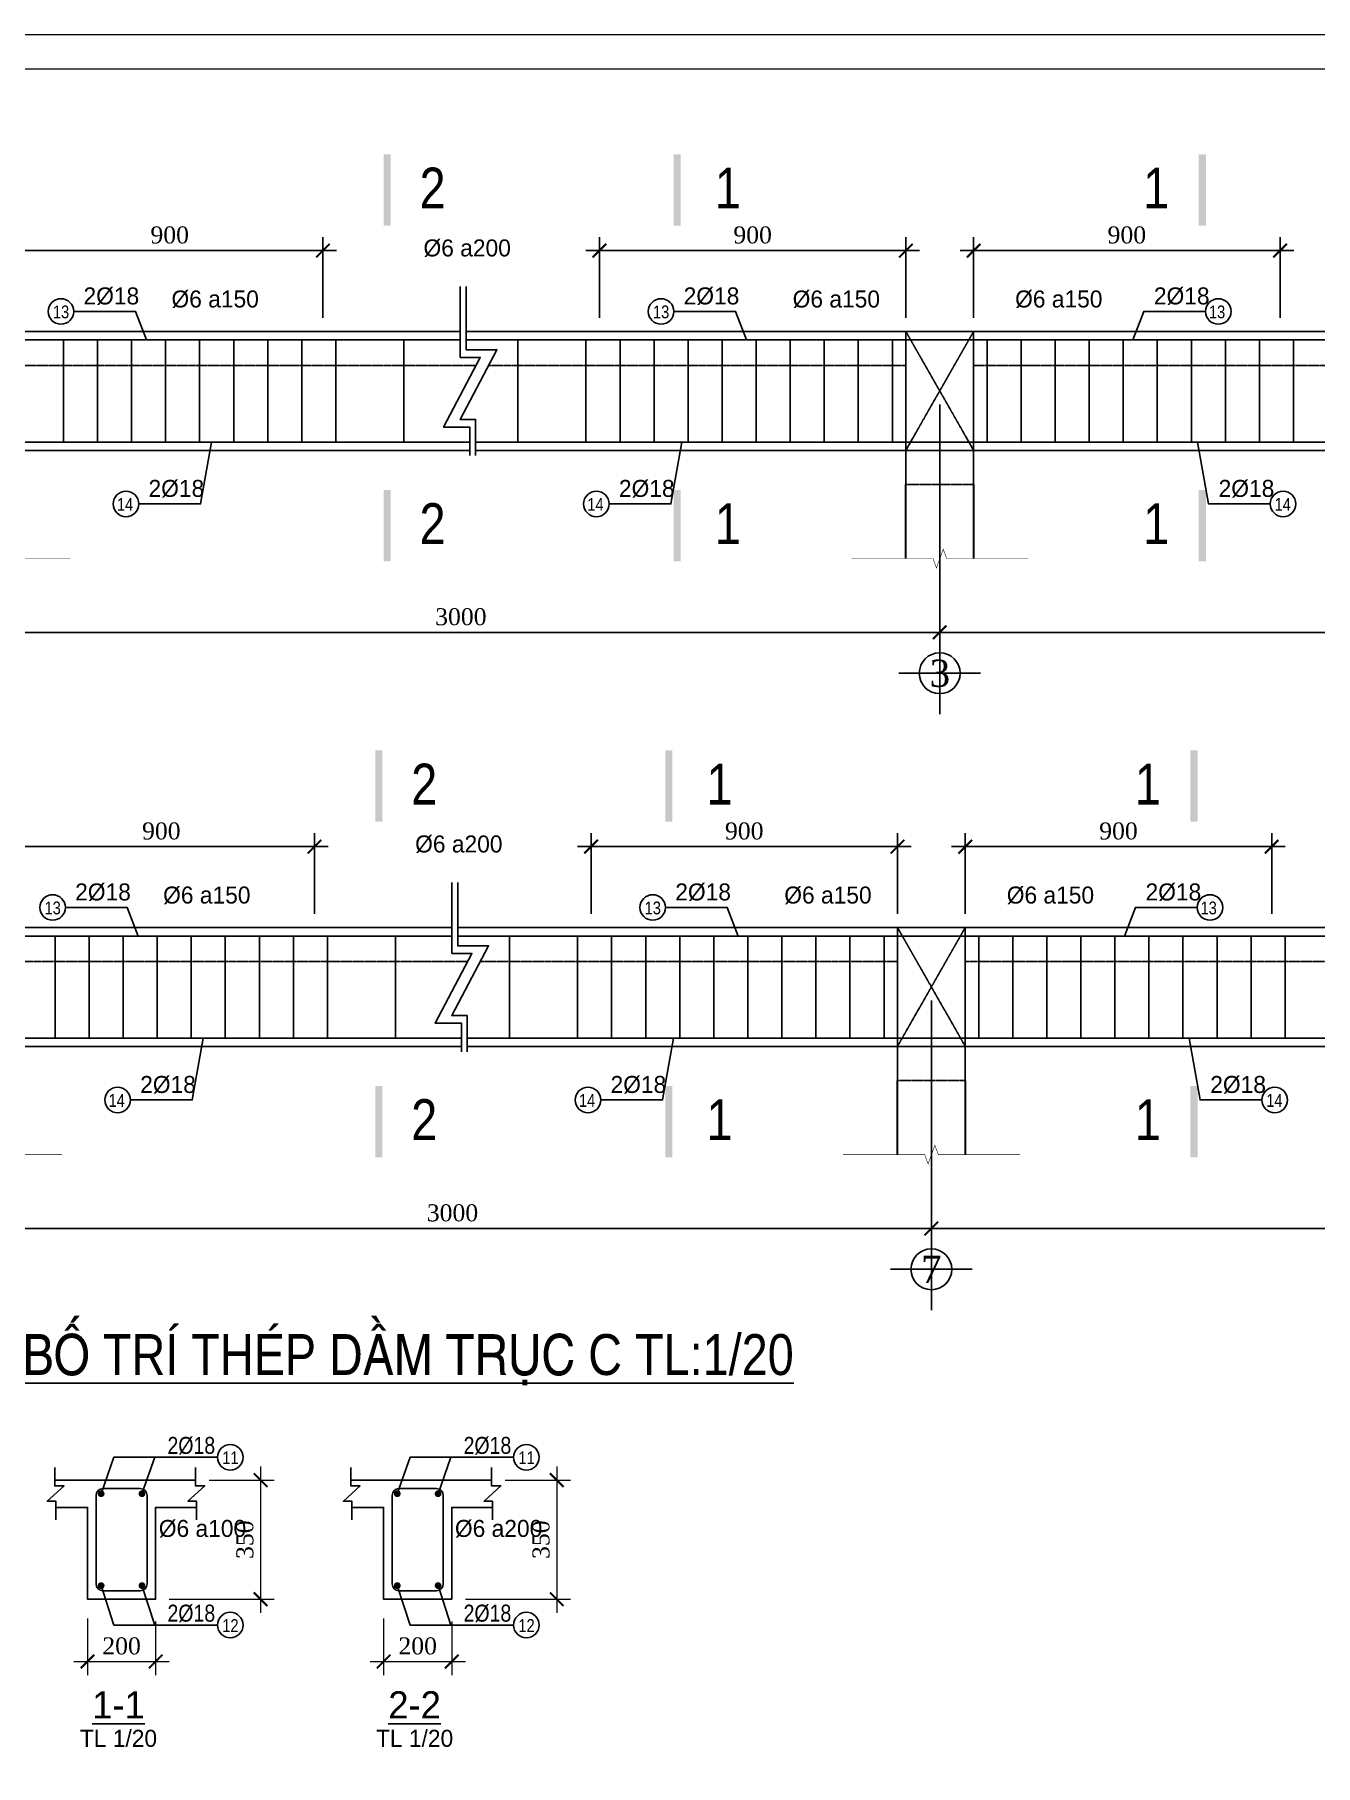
# Model space of a CAD drawing. Extents: x -1107188 to -523840, y 39692 to 514392.
# Drawn here: x -1068297 to -1049487, y 133066 to 158492 of the extents above; entities that cross this region are included whole.
import ezdxf
from ezdxf.enums import TextEntityAlignment as Align

# ---------------------------------------------------------------- set-up
doc = ezdxf.new("R2010")
doc.units = 0
doc.linetypes.add('CENTER2', pattern=[1.125, 0.75, -0.125, 0.125, -0.125])
doc.linetypes.add('HIDDEN', pattern=[0.375, 0.25, -0.125])
doc.layers.get('0').update_dxf_attribs({"color": 255, "linetype": 'CONTINUOUS'})
doc.layers.get('DEFPOINTS').update_dxf_attribs({"linetype": 'CONTINUOUS'})
for name, color, linetype, lineweight in [('00-DAM', 3, 'CONTINUOUS', 9), ('00-KICH THUOC', 6, 'CONTINUOUS', 9), ('cot', 4, 'CONTINUOUS', 0), ('CUA', 20, 'CONTINUOUS', 0)]:
    doc.layers.add(name, color=color, linetype=linetype, lineweight=lineweight)
for name, color, linetype in [('DAI', 4, 'CONTINUOUS'), ('DIM', 1, 'CONTINUOUS'), ('DUT', 7, 'CENTER2'), ('MOTAAR', 1, 'CONTINUOUS'), ('TEXT', 7, 'CONTINUOUS'), ('THEP', 6, 'CONTINUOUS'), ('TU1', 9, 'CONTINUOUS'), ('TUONG', 131, 'CONTINUOUS')]:
    doc.layers.add(name, color=color, linetype=linetype)
doc.styles.add('DIM-NEW', font='')
doc.styles.add('SO BV', font='', dxfattribs={"height": 200})
doc.styles.add('style1', font='')
doc.styles.add('T1', font='romans.shx')
doc.styles.add('T2', font='')
doc.styles.add('TEN BV', font='', dxfattribs={"height": 350})
doc.styles.get('DIM-NEW').set_extended_font_data('VNI-Helve-Condense')
doc.styles.get('SO BV').set_extended_font_data('VNI-Helve-Condense')
doc.styles.get('style1').set_extended_font_data('VNI-Goudy')
doc.styles.get('T2').set_extended_font_data('VNI-Times')
doc.styles.get('TEN BV').set_extended_font_data('VNI-Helve-Condense', bold=True)
doc.dimstyles.new('TL20', dxfattribs={"dimtxt": 250, "dimasz": 200, "dimexe": 200, "dimexo": 200, "dimgap": 100, "dimtad": 1, "dimdec": 0, "dimlfac": 0.2, "dimzin": 0, "dimdsep": 46, "dimtxsty": 'T2', "dimblk": 'ARCHTICK', "dimcen": 250, "dimdle": 200, "dimclrd": 1, "dimclre": 1, "dimclrt": 2, "dimadec": 0, "dimazin": 0, "dimtfac": 1, "dimtdec": 0, "dimtix": 1, "dimtofl": 0, "dimtmove": 0, "dimatfit": 0, "dimldrblk": 'ARCHTICK', "dimfxl": 1, "dimtolj": 1, "dimtzin": 0, "dimlwd": -1, "dimlwe": -1, "dimarcsym": 0})

# ---------------------------------------------------------------- blocks, each defined once
blk = doc.blocks.new('KHUNGTEN')
at = {"color": 3, "linetype": 'Continuous'}
for points in [[(-593653, 217892), (-593653, 277292), (-509653, 277292), (-509653, 217892), (-593653, 217892)], [(-593153, 218392), (-593153, 276792), (-510153, 276792), (-510153, 218392)]]:
    blk.add_lwpolyline(points, close=True, dxfattribs=at)
at = {"style": 'TEN BV'}
for tag, p in [('TEB_BV', (-518299, 222628)), ('LOAI_BV', (-511918, 220684)), ('TL', (-512164, 219751))]:
    blk.add_attdef(tag, p, '', height=350, dxfattribs=at)
at = {"style": 'SO BV'}
for tag, p in [('SOBV', (-510673, 221020)), ('TONGSOBV', (-510673, 220591))]:
    blk.add_attdef(tag, text='', height=200, dxfattribs=at).set_placement(p, align=Align.CENTER)
blk = doc.blocks.new('_ArchTick')
at = {"layer": 'CUA', "color": 0, "const_width": 0.15}
blk.add_lwpolyline([(-0.5, -0.5), (0.5, 0.5)], dxfattribs=at)
blk = doc.blocks.new('*D1539')
at = {"layer": 'cot', "color": 1, "ltscale": 10, "transparency": 16777216}
for p, q in [((-1064978, 137457), (-1064978, 135307)), ((-1065735, 137257), (-1064778, 137257)), ((-1066320, 135507), (-1064778, 135507))]:
    blk.add_line(p, q, dxfattribs=at)
at = {"layer": 'DEFPOINTS', "color": 0, "ltscale": 10, "transparency": 16777216}
for p in [(-1065935, 137257), (-1066520, 135507), (-1064978, 135507)]:
    blk.add_point(p, dxfattribs=at)
at = {"layer": 'cot', "color": 1, "ltscale": 10, "transparency": 16777216, "xscale": 200, "yscale": 200, "zscale": 200}
for p, rotation in [((-1064978, 137257), 90), ((-1064978, 135507), 270)]:
    blk.add_blockref('_ArchTick', p, dxfattribs=dict(at, rotation=rotation))
at = {"layer": 'cot', "color": 2, "lineweight": -2, "ltscale": 10, "transparency": 16777216, "insert": (-1065208, 136382), "char_height": 250, "attachment_point": 5, "rotation": 90, "style": 'T2'}
blk.add_mtext('\\A1;350', dxfattribs=at)
blk = doc.blocks.new('*D1540')
at = {"layer": 'cot', "color": 1, "ltscale": 10, "transparency": 16777216}
for p, q in [((-1067520, 135225), (-1067520, 134392)), ((-1066520, 135180), (-1066520, 134392)), ((-1067720, 134592), (-1066320, 134592))]:
    blk.add_line(p, q, dxfattribs=at)
at = {"layer": 'DEFPOINTS', "color": 0, "ltscale": 10, "transparency": 16777216}
for p in [(-1067520, 135425), (-1066520, 135380), (-1066520, 134592)]:
    blk.add_point(p, dxfattribs=at)
at = {"layer": 'cot', "color": 1, "ltscale": 10, "transparency": 16777216, "xscale": 200, "yscale": 200, "zscale": 200, "rotation": 180}
blk.add_blockref('_ArchTick', (-1067520, 134592), dxfattribs=at)
at = {"layer": 'cot', "color": 1, "ltscale": 10, "transparency": 16777216, "xscale": 200, "yscale": 200, "zscale": 200}
blk.add_blockref('_ArchTick', (-1066520, 134592), dxfattribs=at)
at = {"layer": 'cot', "color": 2, "lineweight": -2, "ltscale": 10, "transparency": 16777216, "insert": (-1067020, 134820), "char_height": 250, "attachment_point": 5, "style": 'T2'}
blk.add_mtext('\\A1;200', dxfattribs=at)
blk = doc.blocks.new('*D1544')
at = {"layer": 'cot', "color": 1, "ltscale": 10, "transparency": 16777216}
for p, q in [((-1060629, 137457), (-1060629, 135307)), ((-1061386, 137257), (-1060429, 137257)), ((-1061971, 135507), (-1060429, 135507))]:
    blk.add_line(p, q, dxfattribs=at)
at = {"layer": 'DEFPOINTS', "color": 0, "ltscale": 10, "transparency": 16777216}
for p in [(-1061586, 137257), (-1062171, 135507), (-1060629, 135507)]:
    blk.add_point(p, dxfattribs=at)
at = {"layer": 'cot', "color": 1, "ltscale": 10, "transparency": 16777216, "xscale": 200, "yscale": 200, "zscale": 200}
for p, rotation in [((-1060629, 137257), 90), ((-1060629, 135507), 270)]:
    blk.add_blockref('_ArchTick', p, dxfattribs=dict(at, rotation=rotation))
at = {"layer": 'cot', "color": 2, "lineweight": -2, "ltscale": 10, "transparency": 16777216, "insert": (-1060859, 136382), "char_height": 250, "attachment_point": 5, "rotation": 90, "style": 'T2'}
blk.add_mtext('\\A1;350', dxfattribs=at)
blk = doc.blocks.new('*D1545')
at = {"layer": 'cot', "color": 1, "ltscale": 10, "transparency": 16777216}
for p, q in [((-1063171, 135225), (-1063171, 134392)), ((-1062171, 135180), (-1062171, 134392)), ((-1063371, 134592), (-1061971, 134592))]:
    blk.add_line(p, q, dxfattribs=at)
at = {"layer": 'DEFPOINTS', "color": 0, "ltscale": 10, "transparency": 16777216}
for p in [(-1063171, 135425), (-1062171, 135380), (-1062171, 134592)]:
    blk.add_point(p, dxfattribs=at)
at = {"layer": 'cot', "color": 1, "ltscale": 10, "transparency": 16777216, "xscale": 200, "yscale": 200, "zscale": 200, "rotation": 180}
blk.add_blockref('_ArchTick', (-1063171, 134592), dxfattribs=at)
at = {"layer": 'cot', "color": 1, "ltscale": 10, "transparency": 16777216, "xscale": 200, "yscale": 200, "zscale": 200}
blk.add_blockref('_ArchTick', (-1062171, 134592), dxfattribs=at)
at = {"layer": 'cot', "color": 2, "lineweight": -2, "ltscale": 10, "transparency": 16777216, "insert": (-1062671, 134820), "char_height": 250, "attachment_point": 5, "style": 'T2'}
blk.add_mtext('\\A1;200', dxfattribs=at)
blk = doc.blocks.new('*D1547')
at = {"layer": 'DEFPOINTS', "color": 0, "transparency": 16777216}
for p in [(-1055004, 153257), (-1069070, 152382), (-1069070, 149711)]:
    blk.add_point(p, dxfattribs=at)
at = {"layer": 'TUONG', "color": 1, "transparency": 16777216}
for p, q in [((-1055004, 153057), (-1055004, 149511)), ((-1069070, 152182), (-1069070, 149511)), ((-1054804, 149711), (-1069270, 149711))]:
    blk.add_line(p, q, dxfattribs=at)
at = {"layer": 'TUONG', "color": 1, "transparency": 16777216, "xscale": 200, "yscale": 200, "zscale": 200, "rotation": 180}
blk.add_blockref('_ArchTick', (-1069070, 149711), dxfattribs=at)
at = {"layer": 'TUONG', "color": 1, "transparency": 16777216, "xscale": 200, "yscale": 200, "zscale": 200}
blk.add_blockref('_ArchTick', (-1055004, 149711), dxfattribs=at)
at = {"layer": 'TUONG', "color": 2, "transparency": 16777216, "insert": (-1062037, 149939), "char_height": 250, "width": 731.45, "attachment_point": 5, "style": 'T2'}
blk.add_mtext('\\A1;3000', dxfattribs=at)
blk = doc.blocks.new('*D1548')
at = {"layer": 'DEFPOINTS', "color": 0, "transparency": 16777216}
for p in [(-1064063, 155319), (-1068563, 154132), (-1064063, 154132)]:
    blk.add_point(p, dxfattribs=at)
at = {"layer": 'TUONG', "color": 1, "transparency": 16777216}
for p, q in [((-1068563, 154332), (-1068563, 155519)), ((-1064063, 154332), (-1064063, 155519)), ((-1068763, 155319), (-1063863, 155319))]:
    blk.add_line(p, q, dxfattribs=at)
at = {"layer": 'TUONG', "color": 1, "transparency": 16777216, "xscale": 200, "yscale": 200, "zscale": 200, "rotation": 180}
blk.add_blockref('_ArchTick', (-1068563, 155319), dxfattribs=at)
at = {"layer": 'TUONG', "color": 1, "transparency": 16777216, "xscale": 200, "yscale": 200, "zscale": 200}
blk.add_blockref('_ArchTick', (-1064063, 155319), dxfattribs=at)
at = {"layer": 'TUONG', "color": 2, "transparency": 16777216, "insert": (-1066313, 155548), "char_height": 250, "attachment_point": 5, "style": 'T2'}
blk.add_mtext('\\A1;900', dxfattribs=at)
blk = doc.blocks.new('*D1549')
at = {"layer": 'DEFPOINTS', "color": 0, "transparency": 16777216}
for p in [(-1060002, 155319), (-1060002, 154132), (-1055502, 154132)]:
    blk.add_point(p, dxfattribs=at)
at = {"layer": 'TUONG', "color": 1, "transparency": 16777216}
for p, q in [((-1060002, 154332), (-1060002, 155519)), ((-1055502, 154332), (-1055502, 155519)), ((-1055302, 155319), (-1060202, 155319))]:
    blk.add_line(p, q, dxfattribs=at)
at = {"layer": 'TUONG', "color": 1, "transparency": 16777216, "xscale": 200, "yscale": 200, "zscale": 200, "rotation": 180}
blk.add_blockref('_ArchTick', (-1060002, 155319), dxfattribs=at)
at = {"layer": 'TUONG', "color": 1, "transparency": 16777216, "xscale": 200, "yscale": 200, "zscale": 200}
blk.add_blockref('_ArchTick', (-1055502, 155319), dxfattribs=at)
at = {"layer": 'TUONG', "color": 2, "transparency": 16777216, "insert": (-1057752, 155548), "char_height": 250, "attachment_point": 5, "style": 'T2'}
blk.add_mtext('\\A1;900', dxfattribs=at)
blk = doc.blocks.new('truc2')
at = {"layer": 'MOTAAR'}
for p, q in [((0, -15), (0, 0)), ((7.5, -7.5), (-7.5, -7.5))]:
    blk.add_line(p, q, dxfattribs=at)
blk.add_lwpolyline([(0, -3.5), (0, -1.84)], dxfattribs=at)
blk.add_circle((0, -7.5), 3.75, dxfattribs=at)
at = {"layer": 'TEXT', "style": 'T2'}
blk.add_attdef('1', text='', height=5, dxfattribs=at).set_placement((0, -7.5), align=Align.MIDDLE_CENTER)
blk = doc.blocks.new('*D1553')
at = {"layer": 'DEFPOINTS', "color": 0, "transparency": 16777216}
for p in [(-1055004, 153257), (-1040938, 152382), (-1040938, 149711)]:
    blk.add_point(p, dxfattribs=at)
at = {"layer": 'TUONG', "color": 1, "transparency": 16777216}
for p, q in [((-1055004, 153057), (-1055004, 149511)), ((-1040938, 152182), (-1040938, 149511)), ((-1055204, 149711), (-1040738, 149711))]:
    blk.add_line(p, q, dxfattribs=at)
at = {"layer": 'TUONG', "color": 1, "transparency": 16777216, "xscale": 200, "yscale": 200, "zscale": 200, "rotation": 180}
blk.add_blockref('_ArchTick', (-1055004, 149711), dxfattribs=at)
at = {"layer": 'TUONG', "color": 1, "transparency": 16777216, "xscale": 200, "yscale": 200, "zscale": 200}
blk.add_blockref('_ArchTick', (-1040938, 149711), dxfattribs=at)
at = {"layer": 'TUONG', "color": 2, "transparency": 16777216, "insert": (-1047971, 149941), "char_height": 250, "attachment_point": 5, "style": 'T2'}
blk.add_mtext('\\A1;5500', dxfattribs=at)
blk = doc.blocks.new('*D1555')
at = {"layer": 'DEFPOINTS', "color": 0, "transparency": 16777216}
for p in [(-1050006, 155319), (-1054506, 154132), (-1050006, 154132)]:
    blk.add_point(p, dxfattribs=at)
at = {"layer": 'TUONG', "color": 1, "transparency": 16777216}
for p, q in [((-1054506, 154332), (-1054506, 155519)), ((-1050006, 154332), (-1050006, 155519)), ((-1054706, 155319), (-1049806, 155319))]:
    blk.add_line(p, q, dxfattribs=at)
at = {"layer": 'TUONG', "color": 1, "transparency": 16777216, "xscale": 200, "yscale": 200, "zscale": 200, "rotation": 180}
blk.add_blockref('_ArchTick', (-1054506, 155319), dxfattribs=at)
at = {"layer": 'TUONG', "color": 1, "transparency": 16777216, "xscale": 200, "yscale": 200, "zscale": 200}
blk.add_blockref('_ArchTick', (-1050006, 155319), dxfattribs=at)
at = {"layer": 'TUONG', "color": 2, "transparency": 16777216, "insert": (-1052256, 155548), "char_height": 250, "attachment_point": 5, "style": 'T2'}
blk.add_mtext('\\A1;900', dxfattribs=at)
blk = doc.blocks.new('*D1562')
at = {"layer": 'DEFPOINTS', "color": 0, "transparency": 16777216}
for p in [(-1055127, 144501), (-1069193, 143626), (-1069193, 140954)]:
    blk.add_point(p, dxfattribs=at)
at = {"layer": 'TUONG', "color": 1, "transparency": 16777216}
for p, q in [((-1055127, 144301), (-1055127, 140754)), ((-1069193, 143426), (-1069193, 140754)), ((-1054927, 140954), (-1069393, 140954))]:
    blk.add_line(p, q, dxfattribs=at)
at = {"layer": 'TUONG', "color": 1, "transparency": 16777216, "xscale": 200, "yscale": 200, "zscale": 200, "rotation": 180}
blk.add_blockref('_ArchTick', (-1069193, 140954), dxfattribs=at)
at = {"layer": 'TUONG', "color": 1, "transparency": 16777216, "xscale": 200, "yscale": 200, "zscale": 200}
blk.add_blockref('_ArchTick', (-1055127, 140954), dxfattribs=at)
at = {"layer": 'TUONG', "color": 2, "transparency": 16777216, "insert": (-1062160, 141182), "char_height": 250, "attachment_point": 5, "style": 'T2'}
blk.add_mtext('\\A1;3000', dxfattribs=at)
blk = doc.blocks.new('*D1563')
at = {"layer": 'DEFPOINTS', "color": 0, "transparency": 16777216}
for p in [(-1064186, 146563), (-1068686, 145376), (-1064186, 145376)]:
    blk.add_point(p, dxfattribs=at)
at = {"layer": 'TUONG', "color": 1, "transparency": 16777216}
for p, q in [((-1068686, 145576), (-1068686, 146763)), ((-1064186, 145576), (-1064186, 146763)), ((-1068886, 146563), (-1063986, 146563))]:
    blk.add_line(p, q, dxfattribs=at)
at = {"layer": 'TUONG', "color": 1, "transparency": 16777216, "xscale": 200, "yscale": 200, "zscale": 200, "rotation": 180}
blk.add_blockref('_ArchTick', (-1068686, 146563), dxfattribs=at)
at = {"layer": 'TUONG', "color": 1, "transparency": 16777216, "xscale": 200, "yscale": 200, "zscale": 200}
blk.add_blockref('_ArchTick', (-1064186, 146563), dxfattribs=at)
at = {"layer": 'TUONG', "color": 2, "transparency": 16777216, "insert": (-1066436, 146792), "char_height": 250, "attachment_point": 5, "style": 'T2'}
blk.add_mtext('\\A1;900', dxfattribs=at)
blk = doc.blocks.new('*D1564')
at = {"layer": 'DEFPOINTS', "color": 0, "transparency": 16777216}
for p in [(-1060125, 146563), (-1060125, 145376), (-1055625, 145376)]:
    blk.add_point(p, dxfattribs=at)
at = {"layer": 'TUONG', "color": 1, "transparency": 16777216}
for p, q in [((-1060125, 145576), (-1060125, 146763)), ((-1055625, 145576), (-1055625, 146763)), ((-1055425, 146563), (-1060325, 146563))]:
    blk.add_line(p, q, dxfattribs=at)
at = {"layer": 'TUONG', "color": 1, "transparency": 16777216, "xscale": 200, "yscale": 200, "zscale": 200, "rotation": 180}
blk.add_blockref('_ArchTick', (-1060125, 146563), dxfattribs=at)
at = {"layer": 'TUONG', "color": 1, "transparency": 16777216, "xscale": 200, "yscale": 200, "zscale": 200}
blk.add_blockref('_ArchTick', (-1055625, 146563), dxfattribs=at)
at = {"layer": 'TUONG', "color": 2, "transparency": 16777216, "insert": (-1057875, 146792), "char_height": 250, "attachment_point": 5, "style": 'T2'}
blk.add_mtext('\\A1;900', dxfattribs=at)
blk = doc.blocks.new('*D1556')
at = {"layer": 'DEFPOINTS', "color": 0, "transparency": 16777216}
for p in [(-1055127, 144501), (-1041061, 143626), (-1041061, 140954)]:
    blk.add_point(p, dxfattribs=at)
at = {"layer": 'TUONG', "color": 1, "transparency": 16777216}
for p, q in [((-1055127, 144301), (-1055127, 140754)), ((-1041061, 143426), (-1041061, 140754)), ((-1055327, 140954), (-1040861, 140954))]:
    blk.add_line(p, q, dxfattribs=at)
at = {"layer": 'TUONG', "color": 1, "transparency": 16777216, "xscale": 200, "yscale": 200, "zscale": 200, "rotation": 180}
blk.add_blockref('_ArchTick', (-1055127, 140954), dxfattribs=at)
at = {"layer": 'TUONG', "color": 1, "transparency": 16777216, "xscale": 200, "yscale": 200, "zscale": 200}
blk.add_blockref('_ArchTick', (-1041061, 140954), dxfattribs=at)
at = {"layer": 'TUONG', "color": 2, "transparency": 16777216, "insert": (-1048094, 141184), "char_height": 250, "attachment_point": 5, "style": 'T2'}
blk.add_mtext('\\A1;6000', dxfattribs=at)
blk = doc.blocks.new('*D1558')
at = {"layer": 'DEFPOINTS', "color": 0, "transparency": 16777216}
for p in [(-1050129, 146563), (-1054629, 145376), (-1050129, 145376)]:
    blk.add_point(p, dxfattribs=at)
at = {"layer": 'TUONG', "color": 1, "transparency": 16777216}
for p, q in [((-1054629, 145576), (-1054629, 146763)), ((-1050129, 145576), (-1050129, 146763)), ((-1054829, 146563), (-1049929, 146563))]:
    blk.add_line(p, q, dxfattribs=at)
at = {"layer": 'TUONG', "color": 1, "transparency": 16777216, "xscale": 200, "yscale": 200, "zscale": 200, "rotation": 180}
blk.add_blockref('_ArchTick', (-1054629, 146563), dxfattribs=at)
at = {"layer": 'TUONG', "color": 1, "transparency": 16777216, "xscale": 200, "yscale": 200, "zscale": 200}
blk.add_blockref('_ArchTick', (-1050129, 146563), dxfattribs=at)
at = {"layer": 'TUONG', "color": 2, "transparency": 16777216, "insert": (-1052379, 146792), "char_height": 250, "attachment_point": 5, "style": 'T2'}
blk.add_mtext('\\A1;900', dxfattribs=at)

msp = doc.modelspace()

# ---------------------------------------------------------------- linework, layer by layer
at = {"layer": '00-DAM', "linetype": 'Continuous'}
for points in [[(-1070373.093, 150795.408, 8, 8, 0), (-1069173.093, 150795.408, 8, 8, 0), (-1069123.093, 150658.034, 8, 8, 0), (-1069023.093, 150932.782, 8, 8, 0), (-1068973.093, 150795.408, 8, 8, 0), (-1067773.093, 150795.408, 0, 0, 0)], [(-1056302.351, 150795.408, 8, 8, 0), (-1055102.351, 150795.408, 8, 8, 0), (-1055052.351, 150658.034, 8, 8, 0), (-1054952.351, 150932.782, 8, 8, 0), (-1054902.351, 150795.408, 8, 8, 0), (-1053702.351, 150795.408, 0, 0, 0)], [(-1070495.843, 142039.216, 8, 8, 0), (-1069295.843, 142039.216, 8, 8, 0), (-1069245.843, 141901.842, 8, 8, 0), (-1069145.843, 142176.59, 8, 8, 0), (-1069095.843, 142039.216, 8, 8, 0), (-1067895.843, 142039.216, 0, 0, 0)], [(-1056425.101, 142039.216, 8, 8, 0), (-1055225.101, 142039.216, 8, 8, 0), (-1055175.101, 141901.842, 8, 8, 0), (-1055075.101, 142176.59, 8, 8, 0), (-1055025.101, 142039.216, 8, 8, 0), (-1053825.101, 142039.216, 0, 0, 0)]]:
    msp.add_lwpolyline(points, format="xyseb", dxfattribs=at)
at = {"layer": 'cot', "lineweight": -2, "ltscale": 10}
for points in [[(-1067320.098, 137057.37), (-1067132.273, 137592.193), (-1065610.858, 137592.193)], [(-1066720.098, 137057.37), (-1066532.273, 137592.193)], [(-1062971.083, 137057.37), (-1062783.257, 137592.193), (-1061261.843, 137592.193)], [(-1062371.083, 137057.37), (-1062183.257, 137592.193)], [(-1067320.098, 135707.37), (-1067132.273, 135127.917), (-1065610.858, 135127.917)], [(-1066720.098, 135707.37), (-1066532.273, 135127.917)], [(-1062971.083, 135707.37), (-1062783.257, 135127.917), (-1061261.843, 135127.917)], [(-1062371.083, 135707.37), (-1062183.257, 135127.917)]]:
    msp.add_lwpolyline(points, dxfattribs=at)
at = {"layer": 'DAI'}
for p, q in [((-1067873.413, 152506.888), (-1067873.413, 154006.705)), ((-1067373.413, 152506.888), (-1067373.413, 154006.705)), ((-1066873.413, 152506.888), (-1066873.413, 154006.705)), ((-1066373.413, 152506.888), (-1066373.413, 154006.705)), ((-1065873.413, 152506.888), (-1065873.413, 154006.705)), ((-1065373.413, 152506.888), (-1065373.413, 154006.705)), ((-1064873.413, 152506.888), (-1064873.413, 154006.705)), ((-1064373.413, 152506.888), (-1064373.413, 154006.705)), ((-1063873.413, 152506.888), (-1063873.413, 154006.705)), ((-1062873.413, 152506.888), (-1062873.413, 154006.705)), ((-1061199.557, 152506.888), (-1061199.557, 154006.705)), ((-1060199.557, 152506.888), (-1060199.557, 154006.705)), ((-1059699.557, 152506.888), (-1059699.557, 154006.705)), ((-1059199.557, 152506.888), (-1059199.557, 154006.705)), ((-1058699.557, 152506.888), (-1058699.557, 154006.705)), ((-1058199.557, 152506.888), (-1058199.557, 154006.705)), ((-1057699.557, 152506.888), (-1057699.557, 154006.705)), ((-1057199.557, 152506.888), (-1057199.557, 154006.705)), ((-1056699.557, 152506.888), (-1056699.557, 154006.705)), ((-1056199.557, 152506.888), (-1056199.557, 154006.705)), ((-1055699.557, 152506.888), (-1055699.557, 154006.705)), ((-1054308.908, 152506.888), (-1054308.908, 154006.705)), ((-1053808.908, 152506.888), (-1053808.908, 154006.705)), ((-1053308.908, 152506.888), (-1053308.908, 154006.705)), ((-1052808.908, 152506.888), (-1052808.908, 154006.705)), ((-1052308.908, 152506.888), (-1052308.908, 154006.705)), ((-1051808.908, 152506.888), (-1051808.908, 154006.705)), ((-1051308.908, 152506.888), (-1051308.908, 154006.705)), ((-1050808.908, 152506.888), (-1050808.908, 154006.705)), ((-1050308.908, 152506.888), (-1050308.908, 154006.705)), ((-1049808.908, 152506.888), (-1049808.908, 154006.705)), ((-1067996.163, 143750.696), (-1067996.163, 145250.513)), ((-1067496.163, 143750.696), (-1067496.163, 145250.513)), ((-1066996.163, 143750.696), (-1066996.163, 145250.513)), ((-1066496.163, 143750.696), (-1066496.163, 145250.513)), ((-1065996.163, 143750.696), (-1065996.163, 145250.513)), ((-1065496.163, 143750.696), (-1065496.163, 145250.513)), ((-1064996.163, 143750.696), (-1064996.163, 145250.513)), ((-1064496.163, 143750.696), (-1064496.163, 145250.513)), ((-1063996.163, 143750.696), (-1063996.163, 145250.513)), ((-1062996.163, 143750.696), (-1062996.163, 145250.513)), ((-1061322.308, 143750.696), (-1061322.308, 145250.513)), ((-1060322.308, 143750.696), (-1060322.308, 145250.513)), ((-1059822.308, 143750.696), (-1059822.308, 145250.513)), ((-1059322.308, 143750.696), (-1059322.308, 145250.513)), ((-1058822.308, 143750.696), (-1058822.308, 145250.513)), ((-1058322.308, 143750.696), (-1058322.308, 145250.513)), ((-1057822.308, 143750.696), (-1057822.308, 145250.513)), ((-1057322.308, 143750.696), (-1057322.308, 145250.513)), ((-1056822.308, 143750.696), (-1056822.308, 145250.513)), ((-1056322.308, 143750.696), (-1056322.308, 145250.513)), ((-1055822.308, 143750.696), (-1055822.308, 145250.513)), ((-1054431.658, 143750.696), (-1054431.658, 145250.513)), ((-1053931.658, 143750.696), (-1053931.658, 145250.513)), ((-1053431.658, 143750.696), (-1053431.658, 145250.513)), ((-1052931.658, 143750.696), (-1052931.658, 145250.513)), ((-1052431.658, 143750.696), (-1052431.658, 145250.513)), ((-1051931.658, 143750.696), (-1051931.658, 145250.513)), ((-1051431.658, 143750.696), (-1051431.658, 145250.513)), ((-1050931.658, 143750.696), (-1050931.658, 145250.513)), ((-1050431.658, 143750.696), (-1050431.658, 145250.513)), ((-1049931.658, 143750.696), (-1049931.658, 145250.513))]:
    msp.add_line(p, q, dxfattribs=at)
for points in [[(-1066645.098, 137032.37, 0.414213562), (-1066745.098, 137132.37), (-1067295.098, 137132.37, 0.414213562), (-1067395.098, 137032.37), (-1067395.098, 135732.37, 0.414213562), (-1067295.098, 135632.37), (-1066745.098, 135632.37, 0.414213562), (-1066645.098, 135732.37)], [(-1062296.083, 137032.37, 0.414213562), (-1062396.083, 137132.37), (-1062946.083, 137132.37, 0.414213562), (-1063046.083, 137032.37), (-1063046.083, 135732.37, 0.414213562), (-1062946.083, 135632.37), (-1062396.083, 135632.37, 0.414213562), (-1062296.083, 135732.37)]]:
    msp.add_lwpolyline(points, format="xyb", close=True, dxfattribs=at)
at = {"layer": 'DUT', "linetype": 'HIDDEN', "ltscale": 10}
for p, q in [((-1055506.114, 152381.888), (-1054506.114, 154131.705)), ((-1054506.114, 152381.888), (-1055502.351, 154131.705)), ((-1054502.351, 152381.888), (-1055502.351, 154131.705)), ((-1055502.351, 152381.888), (-1054506.114, 154131.705)), ((-1055628.865, 143625.696), (-1054628.865, 145375.513)), ((-1054628.865, 143625.696), (-1055625.101, 145375.513)), ((-1054625.101, 143625.696), (-1055625.101, 145375.513)), ((-1055625.101, 143625.696), (-1054628.865, 145375.513))]:
    msp.add_line(p, q, dxfattribs=at)
for points in [[(-1061629.49, 153631.705), (-1055502.351, 153631.705), (-1055502.351, 151881.888), (-1054506.114, 151881.888), (-1054506.114, 154131.705), (-1055502.351, 154131.705)], [(-1047732.974, 153631.705), (-1054506.114, 153631.705), (-1054506.114, 151881.888), (-1055502.351, 151881.888), (-1055502.351, 154131.705), (-1054506.114, 154131.705)], [(-1069069.974, 152381.888), (-1068566.856, 152381.888), (-1068566.856, 153631.705), (-1061814.26, 153631.705)], [(-1061752.241, 144875.513), (-1055625.101, 144875.513), (-1055625.101, 143125.696), (-1054628.865, 143125.696), (-1054628.865, 145375.513), (-1055625.101, 145375.513)], [(-1047855.725, 144875.513), (-1054628.865, 144875.513), (-1054628.865, 143125.696), (-1055625.101, 143125.696), (-1055625.101, 145375.513), (-1054628.865, 145375.513)], [(-1069192.725, 143625.696), (-1068689.606, 143625.696), (-1068689.606, 144875.513), (-1061937.011, 144875.513)]]:
    msp.add_lwpolyline(points, dxfattribs=at)
at = {"layer": 'TEXT', "ltscale": 10}
for points in [[(-1063066.26, 155683.885), (-1063171.26, 155683.885), (-1063066.26, 156733.885), (-1063171.26, 156733.885)], [(-1058808.362, 155683.885), (-1058913.362, 155683.885), (-1058808.362, 156733.885), (-1058913.362, 156733.885)], [(-1051200.103, 155683.885), (-1051095.103, 155683.885), (-1051200.103, 156733.885), (-1051095.103, 156733.885)], [(-1063066.26, 150754.519), (-1063171.26, 150754.519), (-1063066.26, 151804.519), (-1063171.26, 151804.519)], [(-1058808.362, 150754.519), (-1058913.362, 150754.519), (-1058808.362, 151804.519), (-1058913.362, 151804.519)], [(-1051200.103, 150754.519), (-1051095.103, 150754.519), (-1051200.103, 151804.519), (-1051095.103, 151804.519)], [(-1063189.011, 146927.693), (-1063294.011, 146927.693), (-1063189.011, 147977.693), (-1063294.011, 147977.693)], [(-1058931.113, 146927.693), (-1059036.113, 146927.693), (-1058931.113, 147977.693), (-1059036.113, 147977.693)], [(-1051322.853, 146927.693), (-1051217.853, 146927.693), (-1051322.853, 147977.693), (-1051217.853, 147977.693)], [(-1063189.011, 141998.327), (-1063294.011, 141998.327), (-1063189.011, 143048.327), (-1063294.011, 143048.327)], [(-1058931.113, 141998.327), (-1059036.113, 141998.327), (-1058931.113, 143048.327), (-1059036.113, 143048.327)], [(-1051322.853, 141998.327), (-1051217.853, 141998.327), (-1051322.853, 143048.327), (-1051217.853, 143048.327)]]:
    msp.add_trace(points, dxfattribs=at)
at = {"layer": 'THEP', "ltscale": 10}
for points in [[(-1062044.876, 154006.705), (-1069069.974, 154006.705)], [(-1054506.114, 154006.705), (-1061958.876, 154006.705)], [(-1055502.351, 154006.705), (-1047963.589, 154006.705)], [(-1061906.757, 152506.888), (-1069069.974, 152506.888)], [(-1054506.114, 152506.888), (-1061820.758, 152506.888)], [(-1055502.351, 152506.888), (-1047825.471, 152506.888)], [(-1062167.626, 145250.513), (-1069192.725, 145250.513)], [(-1054628.865, 145250.513), (-1062081.627, 145250.513)], [(-1055625.101, 145250.513), (-1048086.34, 145250.513)], [(-1062351.784, 143750.696), (-1069192.725, 143750.696)], [(-1062029.508, 143750.696), (-1062351.784, 143750.696)], [(-1054628.865, 143750.696), (-1061943.509, 143750.696)], [(-1055625.101, 143750.696), (-1047948.222, 143750.696)]]:
    msp.add_lwpolyline(points, dxfattribs=at)
at = {"layer": 'THEP', "const_width": 50}
for points in [[(-1067345.098, 137057.37, 1), (-1067295.098, 137057.37, 1)], [(-1066695.098, 137057.37, -1), (-1066745.098, 137057.37, -1)], [(-1062996.083, 137057.37, 1), (-1062946.083, 137057.37, 1)], [(-1062346.083, 137057.37, -1), (-1062396.083, 137057.37, -1)], [(-1067345.098, 135707.37, -1), (-1067295.098, 135707.37, -1)], [(-1066695.098, 135707.37, 1), (-1066745.098, 135707.37, 1)], [(-1062996.083, 135707.37, -1), (-1062946.083, 135707.37, -1)], [(-1062346.083, 135707.37, 1), (-1062396.083, 135707.37, 1)]]:
    msp.add_lwpolyline(points, format="xyb", close=True, dxfattribs=at)
at = {"layer": 'TU1', "lineweight": -2, "ltscale": 10}
for points in [[(-1066653.481, 154006.705), (-1066815.08, 154425.647), (-1067722.603, 154425.647)], [(-1057839.697, 154006.705), (-1058001.296, 154425.647), (-1058908.819, 154425.647)], [(-1052168.768, 154006.705), (-1052007.168, 154425.647), (-1051099.646, 154425.647)], [(-1065698.622, 152506.888), (-1065860.222, 151597.752), (-1066767.744, 151597.752)], [(-1058790.267, 152506.888), (-1058951.867, 151597.752), (-1059859.39, 151597.752)], [(-1051218.198, 152506.888), (-1051056.598, 151597.752), (-1050149.075, 151597.752)], [(-1066776.231, 145250.513), (-1066937.831, 145669.455), (-1067845.354, 145669.455)], [(-1057962.447, 145250.513), (-1058124.047, 145669.455), (-1059031.57, 145669.455)], [(-1052291.519, 145250.513), (-1052129.919, 145669.455), (-1051222.396, 145669.455)], [(-1065821.373, 143750.696), (-1065982.972, 142841.561), (-1066890.495, 142841.561)], [(-1058913.018, 143750.696), (-1059074.617, 142841.561), (-1059982.14, 142841.561)], [(-1051340.948, 143750.696), (-1051179.349, 142841.561), (-1050271.826, 142841.561)]]:
    msp.add_lwpolyline(points, dxfattribs=at)
at = {"layer": 'TU1'}
for points in [[(-1068000.93, 137444.807), (-1068000.93, 137173.009), (-1067864.91, 137173.009), (-1068111.565, 136947.533), (-1067985.348, 136947.533), (-1067985.348, 136676.162)], [(-1065934.67, 137444.807), (-1065934.67, 137173.009), (-1065798.65, 137173.009), (-1066045.305, 136947.533), (-1065919.088, 136947.533), (-1065919.088, 136676.162)], [(-1063651.915, 137444.807), (-1063651.915, 137173.009), (-1063515.895, 137173.009), (-1063762.55, 136947.533), (-1063636.332, 136947.533), (-1063636.332, 136676.162)], [(-1061585.655, 137444.807), (-1061585.655, 137173.009), (-1061449.635, 137173.009), (-1061696.29, 136947.533), (-1061570.073, 136947.533), (-1061570.073, 136676.162)]]:
    msp.add_lwpolyline(points, dxfattribs=at)
at = {"layer": 'TU1', "ltscale": 10}
for centre in [(-1067910.103, 154425.647), (-1059096.319, 154425.647), (-1050912.146, 154425.647), (-1066955.244, 151597.752), (-1060046.89, 151597.752), (-1049961.575, 151597.752), (-1068032.854, 145669.455), (-1059219.07, 145669.455), (-1051034.896, 145669.455), (-1067077.995, 142841.561), (-1060169.64, 142841.561), (-1050084.326, 142841.561), (-1065423.358, 137592.193), (-1061074.343, 137592.193), (-1065423.358, 135127.917), (-1061074.343, 135127.917)]:
    msp.add_circle(centre, 187.5, dxfattribs=at)
at = {"layer": 'TUONG'}
for p, q in [((-1069069.974, 154131.705), (-1062044.876, 154131.705)), ((-1061958.876, 154131.705), (-1054506.114, 154131.705)), ((-1055502.351, 154131.705), (-1055502.351, 150795.408)), ((-1047963.589, 154131.705), (-1055502.351, 154131.705)), ((-1054506.114, 154131.705), (-1054506.114, 150795.408)), ((-1068566.856, 152381.888), (-1061906.757, 152381.888)), ((-1061820.758, 152381.888), (-1054506.114, 152381.888)), ((-1047825.471, 152381.888), (-1055502.351, 152381.888)), ((-1055506.114, 151881.888), (-1055506.114, 150795.408)), ((-1054502.351, 151881.888), (-1054502.351, 150795.408)), ((-1069192.725, 145375.513), (-1062167.626, 145375.513)), ((-1062081.627, 145375.513), (-1054628.865, 145375.513)), ((-1055625.101, 145375.513), (-1055625.101, 142039.216)), ((-1048086.34, 145375.513), (-1055625.101, 145375.513)), ((-1054628.865, 145375.513), (-1054628.865, 142039.216)), ((-1068689.606, 143625.696), (-1062268.896, 143625.696)), ((-1062351.784, 143625.696), (-1062029.508, 143625.696)), ((-1061943.509, 143625.696), (-1054628.865, 143625.696)), ((-1047948.222, 143625.696), (-1055625.101, 143625.696)), ((-1055628.865, 143125.696), (-1055628.865, 142039.216)), ((-1054625.101, 143125.696), (-1054625.101, 142039.216))]:
    msp.add_line(p, q, dxfattribs=at)
for points in [[(-1062044.876, 154790.315), (-1062044.876, 153751.27), (-1061751.205, 153751.27), (-1062291.748, 152726.294), (-1061906.757, 152726.294), (-1061906.757, 152307.296)], [(-1061958.876, 154790.315), (-1061958.876, 153863.77), (-1061507.106, 153863.77), (-1062047.649, 152838.794), (-1061820.758, 152838.794), (-1061820.758, 152307.296)], [(-1062167.626, 146034.123), (-1062167.626, 144995.078), (-1061873.956, 144995.078), (-1062414.498, 143970.102), (-1062029.508, 143970.102), (-1062029.508, 143551.104)], [(-1062081.627, 146034.123), (-1062081.627, 145107.578), (-1061629.857, 145107.578), (-1062170.399, 144082.602), (-1061943.509, 144082.602), (-1061943.509, 143551.104)], [(-1065934.67, 137257.37), (-1068000.93, 137257.37)], [(-1061585.655, 137257.37), (-1063651.915, 137257.37)], [(-1067981.452, 136857.37), (-1067520.098, 136857.37), (-1067520.098, 135507.37), (-1066520.098, 135507.37), (-1066520.098, 136857.37), (-1065915.192, 136857.37)], [(-1063632.437, 136857.37), (-1063171.083, 136857.37), (-1063171.083, 135507.37), (-1062171.083, 135507.37), (-1062171.083, 136857.37), (-1061566.177, 136857.37)]]:
    msp.add_lwpolyline(points, dxfattribs=at)

# ---------------------------------------------------------------- block references
at = {"layer": '00-KICH THUOC'}
msp.add_blockref('KHUNGTEN', (-513535.14, -118800), dxfattribs=at)
at = {"layer": 'DIM', "ltscale": 10}
ref = msp.add_blockref('truc2', (-1055004.232, 149710.627), dxfattribs=dict(at, xscale=-80.00000000000001, yscale=80.00000000000001, zscale=80.00000000000001, rotation=359.9999999999962))
ref.add_attrib('1', '3', dxfattribs={"layer": 'TEXT', "height": 400, "rotation": 360, "style": 'T2'}).set_placement((-1055001.859, 149110.627), align=Align.MIDDLE_CENTER)
at = {"layer": 'DIM', "ltscale": 10, "xscale": 80.00000000000001, "yscale": 80.00000000000001, "zscale": 80.00000000000001}
msp.add_blockref('truc2', (-1055126.983, 140954.435), dxfattribs=at).add_auto_attribs({'1': '7'})

# ---------------------------------------------------------------- texts
at = {"layer": 'TEXT', "ltscale": 10}
for s, height, style, p in [('2', 600, 'DIM-NEW', (-1062643.952, 155938.017)), ('1', 600, 'DIM-NEW', (-1058306.054, 155938.017)), ('%%2546 a200', 250, 'style1', (-1062585.275, 155233.476)), ('2þ18', 250, 'style1', (-1067578.681, 154528.769)), ('þ6 a150', 250, 'style1', (-1066286.444, 154483.482)), ('2þ18', 250, 'style1', (-1058764.898, 154528.769)), ('þ6 a150', 250, 'style1', (-1057164.146, 154483.482)), ('13', 187.5, 'DIM-NEW', (-1068028.424, 154324.987)), ('13', 187.5, 'DIM-NEW', (-1059214.64, 154324.987)), ('2þ18', 250, 'style1', (-1066623.823, 151700.874)), ('2þ18', 250, 'style1', (-1059715.468, 151700.874)), ('14', 187.5, 'DIM-NEW', (-1067088.174, 151497.093)), ('2', 600, 'DIM-NEW', (-1062643.952, 151008.652)), ('14', 187.5, 'DIM-NEW', (-1060179.82, 151497.093)), ('1', 600, 'DIM-NEW', (-1058306.054, 151008.652)), ('2', 600, 'DIM-NEW', (-1062766.703, 147181.825)), ('1', 600, 'DIM-NEW', (-1058428.805, 147181.825)), ('%%2546 a200', 250, 'style1', (-1062708.026, 146477.284)), ('2þ18', 250, 'style1', (-1067701.432, 145772.577)), ('þ6 a150', 250, 'style1', (-1066409.194, 145727.29)), ('2þ18', 250, 'style1', (-1058887.648, 145772.577)), ('þ6 a150', 250, 'style1', (-1057286.897, 145727.29)), ('13', 187.5, 'DIM-NEW', (-1068151.175, 145568.795)), ('13', 187.5, 'DIM-NEW', (-1059337.391, 145568.795)), ('2þ18', 250, 'style1', (-1066746.573, 142944.682)), ('2þ18', 250, 'style1', (-1059838.219, 142944.682)), ('14', 187.5, 'DIM-NEW', (-1067210.925, 142740.901)), ('14', 187.5, 'DIM-NEW', (-1060302.57, 142740.901)), ('2', 600, 'DIM-NEW', (-1062766.703, 142252.46)), ('1', 600, 'DIM-NEW', (-1058428.805, 142252.46))]:
    msp.add_text(s, height=height, rotation=360, dxfattribs=dict(at, style=style)).set_placement(p)
for s, height, style, p in [('1', 600, 'DIM-NEW', (-1052016.011, 155938.017)), ('þ6 a150', 250, 'style1', (-1053896.755, 154483.482)), ('2þ18', 250, 'style1', (-1051858.588, 154528.769)), ('13', 187.5, 'DIM-NEW', (-1051050.824, 154324.987)), ('2þ18', 250, 'style1', (-1050908.017, 151700.874)), ('1', 600, 'DIM-NEW', (-1052016.011, 151008.652)), ('14', 187.5, 'DIM-NEW', (-1050086.645, 151497.093)), ('1', 600, 'DIM-NEW', (-1052138.761, 147181.825)), ('þ6 a150', 250, 'style1', (-1054019.505, 145727.29)), ('2þ18', 250, 'style1', (-1051981.338, 145772.577)), ('13', 187.5, 'DIM-NEW', (-1051173.575, 145568.795)), ('2þ18', 250, 'style1', (-1051030.768, 142944.682)), ('14', 187.5, 'DIM-NEW', (-1050209.396, 142740.901)), ('1', 600, 'DIM-NEW', (-1052138.761, 142252.46)), ('11', 187.5, 'DIM-NEW', (-1065540.857, 137491.533)), ('11', 187.5, 'DIM-NEW', (-1061191.842, 137491.533)), ('%%2546 a100', 250, 'style1', (-1066472.944, 136422.564)), ('þ6 a200', 250, 'style1', (-1062123.929, 136422.564)), ('12', 187.5, 'DIM-NEW', (-1065540.857, 135027.257)), ('12', 187.5, 'DIM-NEW', (-1061191.842, 135027.257))]:
    msp.add_text(s, height=height, dxfattribs=dict(at, style=style)).set_placement(p)
at = {"layer": 'TEXT', "style": 'DIM-NEW'}
msp.add_text('%%UMAËT CAÉT BOÁ TRÍ THEÙP DAÀM TRUÏC C TL:1/20', height=600, dxfattribs=at).set_placement((-1071672.125, 138801.812))
for p in [(-1066346.004, 137642.193), (-1061996.989, 137642.193), (-1066346.004, 135177.917), (-1061996.989, 135177.917)]:
    e = msp.add_text('2þ18', height=250, dxfattribs=at)
    e.set_placement(p)
    e.dxf.unprotected_set("ltscale", 0)
at = {"layer": 'TEXT', "char_height": 400, "width": 1733.33333, "attachment_point": 5, "line_spacing_factor": 0.85, "style": 'T1'}
for s, insert in [('{\\fVNI-Aptima|b0|i0|c0|p2;\\L1-1\\P\\H0.625x;\\lTL 1/20}', (-1067065.385, 133745.463)), ('{\\fVNI-Aptima|b0|i0|c0|p2;\\L2-2\\P\\H0.625x;\\lTL 1/20}', (-1062716.37, 133745.463))]:
    msp.add_mtext(s, dxfattribs=dict(at, insert=insert))

# ---------------------------------------------------------------- dimensions: what is measured, and where the dimension line sits
at = {"layer": 'cot', "lineweight": -2, "ltscale": 10}
for base, p1, p2, picture, middle in [((-1064978.292, 135507.37), (-1065934.67, 137257.37), (-1066520.098, 135507.37), '*D1539', (-1065208.3, 136382.37)), ((-1060629.277, 135507.37), (-1061585.655, 137257.37), (-1062171.083, 135507.37), '*D1544', (-1060859.285, 136382.37))]:
    dim = msp.add_linear_dim(base=base, p1=p1, p2=p2, angle=90, dimstyle='TL20', dxfattribs=at)
    dim.commit()
    dim.dimension.update_dxf_attribs({"geometry": picture, "text_midpoint": middle})
for base, p1, p2, picture, middle in [((-1066520.098, 134591.891), (-1067520.098, 135424.928), (-1066520.098, 135380.297), '*D1540', (-1067020.098, 134819.858)), ((-1062171.083, 134591.891), (-1063171.083, 135424.928), (-1062171.083, 135380.297), '*D1545', (-1062671.083, 134819.858))]:
    dim = msp.add_linear_dim(base=base, p1=p1, p2=p2, dimstyle='TL20', dxfattribs=at)
    dim.commit()
    dim.dimension.update_dxf_attribs({"geometry": picture, "text_midpoint": middle})
at = {"layer": 'TUONG'}
for base, p1, p2, picture, middle in [((-1064063.093, 155318.906), (-1068563.093, 154131.705), (-1064063.093, 154131.705), '*D1548', (-1066313.093, 155548.357)), ((-1050006.114, 155318.906), (-1054506.114, 154131.705), (-1050006.114, 154131.705), '*D1555', (-1052256.114, 155548.357)), ((-1064185.843, 146562.714), (-1068685.843, 145375.513), (-1064185.843, 145375.513), '*D1563', (-1066435.843, 146792.165)), ((-1050128.865, 146562.714), (-1054628.865, 145375.513), (-1050128.865, 145375.513), '*D1558', (-1052378.865, 146792.165))]:
    dim = msp.add_linear_dim(base=base, p1=p1, p2=p2, dimstyle='TL20', dxfattribs=at)
    dim.commit()
    dim.dimension.update_dxf_attribs({"geometry": picture, "text_midpoint": middle})
for base, p1, p2, picture, middle in [((-1060002.351, 155318.906), (-1055502.351, 154131.705), (-1060002.351, 154131.705), '*D1549', (-1057752.351, 155548.357)), ((-1060125.101, 146562.714), (-1055625.101, 145375.513), (-1060125.101, 145375.513), '*D1564', (-1057875.101, 146792.165))]:
    dim = msp.add_linear_dim(base=base, p1=p1, p2=p2, angle=180, dimstyle='TL20', dxfattribs=at)
    dim.commit()
    dim.dimension.update_dxf_attribs({"geometry": picture, "text_midpoint": middle})
for base, p1, p2, picture, middle in [((-1069069.974, 149710.627), (-1055004.232, 153256.796), (-1069069.974, 152381.888), '*D1547', (-1062037.103, 149938.594)), ((-1069192.725, 140954.435), (-1055126.983, 144500.605), (-1069192.725, 143625.696), '*D1562', (-1062159.854, 141182.402))]:
    dim = msp.add_linear_dim(base=base, p1=p1, p2=p2, angle=180, text='3000', dimstyle='TL20', override={"dimtmove": 1}, dxfattribs=at)
    dim.commit()
    dim.dimension.update_dxf_attribs({"geometry": picture, "text_midpoint": middle})
for base, p1, p2, text, picture, middle in [((-1040938.491, 149710.627), (-1055004.232, 153256.796), (-1040938.491, 152381.888), '5500', '*D1553', (-1047971.362, 149940.634)), ((-1041061.241, 140954.435), (-1055126.983, 144500.605), (-1041061.241, 143625.696), '6000', '*D1556', (-1048094.112, 141183.886))]:
    dim = msp.add_linear_dim(base=base, p1=p1, p2=p2, text=text, dimstyle='TL20', override={"dimtmove": 1}, dxfattribs=at)
    dim.commit()
    dim.dimension.update_dxf_attribs({"geometry": picture, "text_midpoint": middle})

doc.saveas('drawing.dxf')
